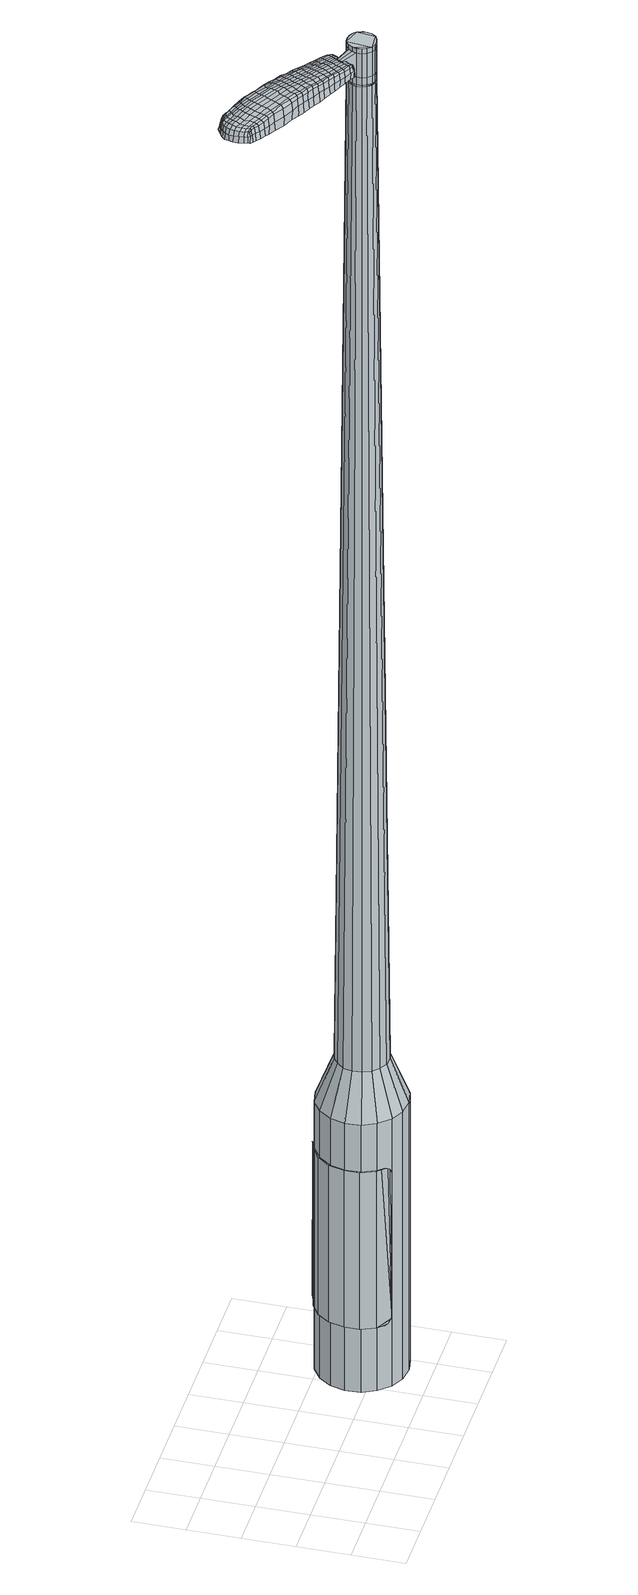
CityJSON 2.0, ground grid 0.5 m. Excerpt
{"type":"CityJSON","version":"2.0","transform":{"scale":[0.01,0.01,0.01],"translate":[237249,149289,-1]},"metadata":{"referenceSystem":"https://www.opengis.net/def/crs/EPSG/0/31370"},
"CityObjects":{
"object1":{"type":"GenericCityObject","attributes":{"cluster":261,"mean_distance_to_centroid":0.204,"new_centroid_x":237251.35,"new_centroid_y":149289.65,"mean_distance_to_camera":10.93,"H1":32.73,"H2":31.6,"Z_final":113.95,"cluster2":-1,"proj_x":237253.21,"proj_y":149285.92,"id_line":43993,"bearing_l":243.52,"distance":4.16,"orientation":"right","G_obj":153.52},"geometry":[{"type":"MultiSurface","lod":"2","boundaries":[[[0,1,2,3]],[[1,4,5,2]],[[4,6,7,5]],[[6,8,9,7]],[[8,10,11,9]],[[10,12,13,11]],[[12,14,15,13]],[[14,16,17,15]],[[16,18,19,17]],[[18,20,21,19]],[[20,22,23,21]],[[22,24,25,23]],[[24,26,27,25]],[[26,28,29,27]],[[28,30,31,29]],[[30,32,33,31]],[[32,34,35,33]],[[34,0,3,35]],[[36,37,38,39]],[[38,40,41,42]],[[41,43,42]],[[42,44,45,46]],[[45,47,46]],[[46,48,49,50]],[[49,51,50]],[[42,46,50,38]],[[50,52,39,38]],[[53,36,39]],[[2,5,7,35]],[[7,9,11,15]],[[11,13,15]],[[15,17,19,23]],[[19,21,23]],[[23,25,27,31]],[[27,29,31]],[[15,23,31,7]],[[31,33,35,7]],[[3,2,35]],[[1,0,54,55]],[[0,34,56,54]],[[34,32,57,56]],[[32,30,58,57]],[[30,28,59,58]],[[28,26,60,59]],[[26,24,61,60]],[[24,22,62,61]],[[22,20,63,62]],[[20,18,64,63]],[[18,16,65,64]],[[16,14,66,65]],[[14,12,67,66]],[[12,10,68,67]],[[10,8,69,68]],[[8,6,70,69]],[[6,4,71,70]],[[4,1,55,71]],[[55,54,72,73]],[[54,56,74,72]],[[56,57,75,74]],[[57,58,76,75]],[[58,59,77,76]],[[59,60,78,77]],[[60,61,79,78]],[[61,62,80,79]],[[62,63,81,80]],[[63,64,82,81]],[[64,65,83,82]],[[65,66,84,83]],[[66,67,85,84]],[[67,68,86,85]],[[68,69,87,86]],[[69,70,88,87]],[[70,71,89,88]],[[71,55,73,89]],[[90,91,92,73]],[[74,93,91,90]],[[94,95,93,74]],[[76,96,95,94]],[[97,98,96,76]],[[99,100,98,97]],[[79,101,100,99]],[[80,102,101,79]],[[103,104,102,80]],[[82,105,104,103]],[[83,106,105,82]],[[84,107,106,83]],[[108,109,107,84]],[[86,110,109,108]],[[87,111,110,86]],[[112,113,111,87]],[[114,115,113,112]],[[73,92,115,114]],[[116,117,118,119]],[[120,116,119,121]],[[122,120,121,123]],[[124,122,123,125]],[[126,124,125,127]],[[128,126,127,129]],[[130,128,129,131]],[[132,130,131,133]],[[134,132,133,135]],[[136,134,135,137]],[[138,136,137,139]],[[140,138,139,141]],[[142,140,141,143]],[[144,142,143,145]],[[146,144,145,147]],[[148,146,147,149]],[[72,90,73]],[[72,74,90]],[[75,94,74]],[[75,76,94]],[[77,97,76]],[[77,78,99,97]],[[78,79,99]],[[81,103,80]],[[81,82,103]],[[85,108,84]],[[85,86,108]],[[88,112,87]],[[88,89,114,112]],[[89,73,114]],[[150,92,91]],[[151,115,92]],[[151,152,113,115]],[[152,111,113]],[[153,109,110]],[[153,107,109]],[[154,104,105]],[[154,102,104]],[[155,100,101]],[[155,156,98,100]],[[156,96,98]],[[157,95,96]],[[157,93,95]],[[150,91,93]],[[39,52,148,158]],[[92,150,159,149]],[[53,39,158,117]],[[150,93,118,159]],[[36,53,117,116]],[[93,157,119,118]],[[37,36,116,120]],[[157,96,121,119]],[[38,37,120,122]],[[96,156,123,121]],[[40,38,122,124]],[[156,155,125,123]],[[41,40,124,126]],[[155,101,127,125]],[[43,41,126,128]],[[101,102,129,127]],[[42,43,128,130]],[[102,154,131,129]],[[44,42,130,132]],[[154,105,133,131]],[[45,44,132,134]],[[105,106,135,133]],[[47,45,134,136]],[[106,107,137,135]],[[46,47,136,138]],[[107,153,139,137]],[[48,46,138,140]],[[153,110,141,139]],[[49,48,140,142]],[[110,111,143,141]],[[51,49,142,144]],[[111,152,145,143]],[[50,51,144,146]],[[152,151,147,145]],[[52,50,146,148]],[[151,92,149,147]],[[148,149,160,161]],[[149,159,162,160]],[[159,118,163,162]],[[118,117,164,163]],[[117,158,165,164]],[[158,148,161,165]],[[166,167,168,169]],[[170,166,169,171]],[[166,170,172,173]],[[167,166,173,174]],[[175,176,177,178]],[[179,175,178,180]],[[175,179,181,182]],[[176,175,182,183]],[[184,185,186,187]],[[188,184,187,189]],[[184,188,190,191]],[[185,184,191,192]],[[193,194,195,196]],[[197,193,196,198]],[[193,197,199,200]],[[194,193,200,201]],[[202,203,204,205]],[[206,202,205,207]],[[202,206,208,209]],[[203,202,209,210]],[[211,212,213,214]],[[215,211,214,216]],[[211,215,217,218]],[[212,211,218,219]],[[220,221,222,223]],[[212,220,223,213]],[[220,212,219,224]],[[221,220,224,225]],[[226,227,228,229]],[[221,226,229,222]],[[226,221,225,230]],[[227,226,230,231]],[[232,170,171,233]],[[227,232,233,228]],[[232,227,231,234]],[[170,232,234,172]],[[235,236,237,238]],[[239,235,238,240]],[[235,239,241,242]],[[236,235,242,243]],[[244,245,246,247]],[[236,244,247,237]],[[244,236,243,248]],[[245,244,248,249]],[[250,251,252,253]],[[245,250,253,246]],[[250,245,249,254]],[[251,250,254,255]],[[256,257,258,259]],[[251,256,259,252]],[[256,251,255,260]],[[257,256,260,261]],[[262,167,174,263]],[[257,262,263,258]],[[262,257,261,264]],[[167,262,264,168]],[[265,266,267,268]],[[269,265,268,270]],[[265,269,271,272]],[[266,265,272,273]],[[274,275,276,277]],[[266,274,277,267]],[[274,266,273,278]],[[275,274,278,279]],[[280,281,282,283]],[[275,280,283,276]],[[280,275,279,284]],[[281,280,284,285]],[[286,179,180,287]],[[281,286,287,282]],[[286,281,285,288]],[[179,286,288,181]],[[289,290,291,292]],[[293,289,292,294]],[[289,293,295,296]],[[290,289,296,297]],[[298,299,300,301]],[[290,298,301,291]],[[298,290,297,302]],[[299,298,302,303]],[[304,305,306,307]],[[299,304,307,300]],[[304,299,303,308]],[[305,304,308,309]],[[310,311,312,313]],[[305,310,313,306]],[[310,305,309,314]],[[311,310,314,315]],[[316,176,183,317]],[[311,316,317,312]],[[316,311,315,318]],[[176,316,318,177]],[[319,205,204,320]],[[321,319,320,322]],[[319,321,323,324]],[[205,319,324,207]],[[325,321,322,326]],[[327,325,326,328]],[[325,327,329,330]],[[321,325,330,323]],[[331,327,328,332]],[[333,331,332,334]],[[331,333,335,336]],[[327,331,336,329]],[[337,333,334,338]],[[339,337,338,340]],[[337,339,341,342]],[[333,337,342,335]],[[343,339,340,344]],[[194,343,344,195]],[[343,194,201,345]],[[339,343,345,341]],[[346,347,192,191]],[[348,346,191,190]],[[346,348,349,350]],[[347,346,350,351]],[[352,353,351,350]],[[354,352,350,349]],[[352,354,355,356]],[[353,352,356,357]],[[358,359,357,356]],[[360,358,356,355]],[[358,360,361,362]],[[359,358,362,363]],[[364,365,363,362]],[[366,364,362,361]],[[364,366,199,197]],[[365,364,197,198]],[[367,368,369,370]],[[269,367,370,271]],[[367,269,270,371]],[[368,367,371,372]],[[373,188,189,374]],[[368,373,374,369]],[[373,368,372,375]],[[188,373,375,190]],[[376,377,378,379]],[[215,376,379,217]],[[376,215,216,380]],[[377,376,380,381]],[[382,383,384,385]],[[377,382,385,378]],[[382,377,381,386]],[[383,382,386,387]],[[388,185,192,389]],[[383,388,389,384]],[[388,383,387,390]],[[185,388,390,186]],[[391,392,393,394]],[[173,391,394,174]],[[391,173,172,395]],[[392,391,395,396]],[[397,398,399,400]],[[392,397,400,393]],[[397,392,396,401]],[[398,397,401,402]],[[403,196,195,404]],[[398,403,404,399]],[[403,398,402,405]],[[196,403,405,198]],[[406,407,408,409]],[[178,406,409,180]],[[406,178,177,410]],[[407,406,410,411]],[[412,200,199,413]],[[407,412,413,408]],[[412,407,411,414]],[[200,412,414,201]],[[415,416,417,418]],[[293,415,418,295]],[[415,293,294,419]],[[416,415,419,420]],[[421,206,207,422]],[[416,421,422,417]],[[421,416,420,423]],[[206,421,423,208]],[[424,425,426,427]],[[239,424,427,241]],[[424,239,240,428]],[[425,424,428,429]],[[430,431,432,433]],[[425,430,433,426]],[[430,425,429,434]],[[431,430,434,435]],[[436,203,210,437]],[[431,436,437,432]],[[436,431,435,438]],[[203,436,438,204]],[[439,440,429,428]],[[238,439,428,240]],[[439,238,237,441]],[[440,439,441,442]],[[443,444,435,434]],[[440,443,434,429]],[[443,440,442,445]],[[444,443,445,446]],[[447,320,204,438]],[[444,447,438,435]],[[447,444,446,448]],[[320,447,448,322]],[[449,450,451,452]],[[296,449,452,297]],[[449,296,295,418]],[[450,449,418,417]],[[453,324,323,454]],[[450,453,454,451]],[[453,450,417,422]],[[324,453,422,207]],[[455,456,442,441]],[[247,455,441,237]],[[455,247,246,457]],[[456,455,457,458]],[[459,460,446,445]],[[456,459,445,442]],[[459,456,458,461]],[[460,459,461,462]],[[463,326,322,448]],[[460,463,448,446]],[[463,460,462,464]],[[326,463,464,328]],[[465,466,467,468]],[[302,465,468,303]],[[465,302,297,452]],[[466,465,452,451]],[[469,330,329,470]],[[466,469,470,467]],[[469,466,451,454]],[[330,469,454,323]],[[471,472,458,457]],[[253,471,457,246]],[[471,253,252,473]],[[472,471,473,474]],[[475,476,462,461]],[[472,475,461,458]],[[475,472,474,477]],[[476,475,477,478]],[[479,332,328,464]],[[476,479,464,462]],[[479,476,478,480]],[[332,479,480,334]],[[481,482,483,484]],[[308,481,484,309]],[[481,308,303,468]],[[482,481,468,467]],[[485,336,335,486]],[[482,485,486,483]],[[485,482,467,470]],[[336,485,470,329]],[[487,488,474,473]],[[259,487,473,252]],[[487,259,258,489]],[[488,487,489,490]],[[491,492,478,477]],[[488,491,477,474]],[[491,488,490,493]],[[492,491,493,494]],[[495,338,334,480]],[[492,495,480,478]],[[495,492,494,496]],[[338,495,496,340]],[[497,498,499,500]],[[314,497,500,315]],[[497,314,309,484]],[[498,497,484,483]],[[501,342,341,502]],[[498,501,502,499]],[[501,498,483,486]],[[342,501,486,335]],[[503,504,490,489]],[[263,503,489,258]],[[503,263,174,394]],[[504,503,394,393]],[[505,506,494,493]],[[504,505,493,490]],[[505,504,393,400]],[[506,505,400,399]],[[507,344,340,496]],[[506,507,496,494]],[[507,506,399,404]],[[344,507,404,195]],[[508,509,411,410]],[[318,508,410,177]],[[508,318,315,500]],[[509,508,500,499]],[[510,345,201,414]],[[509,510,414,411]],[[510,509,499,502]],[[345,510,502,341]],[[511,512,372,371]],[[268,511,371,270]],[[511,268,267,513]],[[512,511,513,514]],[[515,348,190,375]],[[512,515,375,372]],[[515,512,514,516]],[[348,515,516,349]],[[517,518,519,520]],[[218,517,520,219]],[[517,218,217,379]],[[518,517,379,378]],[[521,522,523,524]],[[518,521,524,519]],[[521,518,378,385]],[[522,521,385,384]],[[525,347,351,526]],[[522,525,526,523]],[[525,522,384,389]],[[347,525,389,192]],[[527,528,514,513]],[[277,527,513,267]],[[527,277,276,529]],[[528,527,529,530]],[[531,354,349,516]],[[528,531,516,514]],[[531,528,530,532]],[[354,531,532,355]],[[533,534,535,536]],[[224,533,536,225]],[[533,224,219,520]],[[534,533,520,519]],[[537,538,539,540]],[[534,537,540,535]],[[537,534,519,524]],[[538,537,524,523]],[[541,353,357,542]],[[538,541,542,539]],[[541,538,523,526]],[[353,541,526,351]],[[543,544,530,529]],[[283,543,529,276]],[[543,283,282,545]],[[544,543,545,546]],[[547,360,355,532]],[[544,547,532,530]],[[547,544,546,548]],[[360,547,548,361]],[[549,550,551,552]],[[230,549,552,231]],[[549,230,225,536]],[[550,549,536,535]],[[553,554,555,556]],[[550,553,556,551]],[[553,550,535,540]],[[554,553,540,539]],[[557,359,363,558]],[[554,557,558,555]],[[557,554,539,542]],[[359,557,542,357]],[[559,560,546,545]],[[287,559,545,282]],[[559,287,180,409]],[[560,559,409,408]],[[561,366,361,548]],[[560,561,548,546]],[[561,560,408,413]],[[366,561,413,199]],[[562,563,396,395]],[[234,562,395,172]],[[562,234,231,552]],[[563,562,552,551]],[[564,565,402,401]],[[563,564,401,396]],[[564,563,551,556]],[[565,564,556,555]],[[566,365,198,405]],[[565,566,405,402]],[[566,565,555,558]],[[365,566,558,363]],[[567,568,569,570]],[[570,569,571,572]],[[573,571,569,574]],[[574,569,568,575]],[[576,577,578,579]],[[579,578,580,581]],[[582,580,578,583]],[[583,578,577,584]],[[585,586,587,588]],[[588,587,589,590]],[[591,589,587,592]],[[592,587,586,593]],[[594,595,596,597]],[[597,596,598,599]],[[600,598,596,601]],[[601,596,595,602]],[[603,604,605,606]],[[606,605,607,608]],[[609,607,605,610]],[[610,605,604,611]],[[612,613,614,615]],[[615,614,616,617]],[[618,616,614,619]],[[619,614,613,620]],[[621,622,623,624]],[[624,623,613,612]],[[620,613,623,625]],[[625,623,622,626]],[[627,628,629,630]],[[630,629,622,621]],[[626,622,629,631]],[[631,629,628,632]],[[572,571,633,634]],[[634,633,628,627]],[[632,628,633,635]],[[635,633,571,573]],[[636,637,638,639]],[[639,638,640,641]],[[642,640,638,643]],[[643,638,637,644]],[[645,646,647,648]],[[648,647,637,636]],[[644,637,647,649]],[[649,647,646,650]],[[651,652,653,654]],[[654,653,646,645]],[[650,646,653,655]],[[655,653,652,656]],[[657,658,659,660]],[[660,659,652,651]],[[656,652,659,661]],[[661,659,658,662]],[[575,568,663,664]],[[664,663,658,657]],[[662,658,663,665]],[[665,663,568,567]],[[666,667,668,669]],[[669,668,670,671]],[[672,670,668,673]],[[673,668,667,674]],[[675,676,677,678]],[[678,677,667,666]],[[674,667,677,679]],[[679,677,676,680]],[[681,682,683,684]],[[684,683,676,675]],[[680,676,683,685]],[[685,683,682,686]],[[581,580,687,688]],[[688,687,682,681]],[[686,682,687,689]],[[689,687,580,582]],[[690,691,692,693]],[[693,692,694,695]],[[696,694,692,697]],[[697,692,691,698]],[[699,700,701,702]],[[702,701,691,690]],[[698,691,701,703]],[[703,701,700,704]],[[705,706,707,708]],[[708,707,700,699]],[[704,700,707,709]],[[709,707,706,710]],[[711,712,713,714]],[[714,713,706,705]],[[710,706,713,715]],[[715,713,712,716]],[[584,577,717,718]],[[718,717,712,711]],[[716,712,717,719]],[[719,717,577,576]],[[603,606,720,721]],[[721,720,722,723]],[[724,722,720,725]],[[725,720,606,608]],[[723,722,726,727]],[[727,726,728,729]],[[730,728,726,731]],[[731,726,722,724]],[[729,728,732,733]],[[733,732,734,735]],[[736,734,732,737]],[[737,732,728,730]],[[735,734,738,739]],[[739,738,740,741]],[[742,740,738,743]],[[743,738,734,736]],[[741,740,744,745]],[[745,744,595,594]],[[602,595,744,746]],[[746,744,740,742]],[[593,747,748,592]],[[592,748,749,591]],[[750,749,748,751]],[[751,748,747,752]],[[752,753,754,751]],[[751,754,755,750]],[[756,755,754,757]],[[757,754,753,758]],[[758,759,760,757]],[[757,760,761,756]],[[762,761,760,763]],[[763,760,759,764]],[[764,765,766,763]],[[763,766,767,762]],[[600,767,766,598]],[[598,766,765,599]],[[768,769,770,771]],[[771,770,670,672]],[[671,670,770,772]],[[772,770,769,773]],[[590,589,774,775]],[[775,774,769,768]],[[773,769,774,776]],[[776,774,589,591]],[[777,778,779,780]],[[780,779,616,618]],[[617,616,779,781]],[[781,779,778,782]],[[783,784,785,786]],[[786,785,778,777]],[[782,778,785,787]],[[787,785,784,788]],[[593,586,789,790]],[[790,789,784,783]],[[788,784,789,791]],[[791,789,586,585]],[[792,793,794,795]],[[795,794,574,575]],[[573,574,794,796]],[[796,794,793,797]],[[798,799,800,801]],[[801,800,793,792]],[[797,793,800,802]],[[802,800,799,803]],[[594,597,804,805]],[[805,804,799,798]],[[803,799,804,806]],[[806,804,597,599]],[[807,808,809,810]],[[810,809,579,581]],[[576,579,809,811]],[[811,809,808,812]],[[600,601,813,814]],[[814,813,808,807]],[[812,808,813,815]],[[815,813,601,602]],[[816,817,694,818]],[[818,694,696]],[[695,694,819]],[[819,694,817,820]],[[608,607,821,822]],[[822,821,817,816]],[[820,817,821,823]],[[823,821,607,609]],[[824,825,826,642]],[[826,640,642]],[[641,640,826,827]],[[826,825,827]],[[828,829,830,831]],[[831,830,825,824]],[[827,825,830,832]],[[832,830,829,833]],[[611,604,834,835]],[[835,834,829,828]],[[833,829,834,836]],[[836,834,604,603]],[[827,837,639,641]],[[636,639,837,838]],[[838,837,839]],[[833,840,841,832]],[[832,841,837,827]],[[839,837,841,842]],[[842,841,840,843]],[[603,721,844,836]],[[836,844,840,833]],[[843,840,844,845]],[[845,844,721,723]],[[846,847,848,849]],[[849,848,697,698]],[[696,697,848,818]],[[818,848,847,816]],[[724,725,850,851]],[[851,850,847,846]],[[816,847,850,822]],[[822,850,725,608]],[[839,852,853,838]],[[838,853,648,636]],[[645,648,853,854]],[[854,853,852,855]],[[843,856,857,842]],[[842,857,852,839]],[[855,852,857,858]],[[858,857,856,859]],[[723,727,860,845]],[[845,860,856,843]],[[859,856,860,861]],[[861,860,727,729]],[[862,863,864,865]],[[865,864,703,704]],[[698,703,864,849]],[[849,864,863,846]],[[730,731,866,867]],[[867,866,863,862]],[[846,863,866,851]],[[851,866,731,724]],[[855,868,869,854]],[[854,869,654,645]],[[651,654,869,870]],[[870,869,868,871]],[[859,872,873,858]],[[858,873,868,855]],[[871,868,873,874]],[[874,873,872,875]],[[729,733,876,861]],[[861,876,872,859]],[[875,872,876,877]],[[877,876,733,735]],[[878,879,880,881]],[[881,880,709,710]],[[704,709,880,865]],[[865,880,879,862]],[[736,737,882,883]],[[883,882,879,878]],[[862,879,882,867]],[[867,882,737,730]],[[871,884,885,870]],[[870,885,660,651]],[[657,660,885,886]],[[886,885,884,887]],[[875,888,889,874]],[[874,889,884,871]],[[887,884,889,890]],[[890,889,888,891]],[[735,739,892,877]],[[877,892,888,875]],[[891,888,892,893]],[[893,892,739,741]],[[894,895,896,897]],[[897,896,715,716]],[[710,715,896,881]],[[881,896,895,878]],[[742,743,898,899]],[[899,898,895,894]],[[878,895,898,883]],[[883,898,743,736]],[[887,900,901,886]],[[886,901,664,657]],[[575,664,901,795]],[[795,901,900,792]],[[891,902,903,890]],[[890,903,900,887]],[[792,900,903,801]],[[801,903,902,798]],[[741,745,904,893]],[[893,904,902,891]],[[798,902,904,805]],[[805,904,745,594]],[[812,905,906,811]],[[811,906,719,576]],[[716,719,906,897]],[[897,906,905,894]],[[602,746,907,815]],[[815,907,905,812]],[[894,905,907,899]],[[899,907,746,742]],[[773,908,909,772]],[[772,909,669,671]],[[666,669,909,910]],[[910,909,908,911]],[[591,749,912,776]],[[776,912,908,773]],[[911,908,912,913]],[[913,912,749,750]],[[914,915,916,917]],[[917,916,619,620]],[[618,619,916,780]],[[780,916,915,777]],[[918,919,920,921]],[[921,920,915,914]],[[777,915,920,786]],[[786,920,919,783]],[[752,747,922,923]],[[923,922,919,918]],[[783,919,922,790]],[[790,922,747,593]],[[911,924,925,910]],[[910,925,678,666]],[[675,678,925,926]],[[926,925,924,927]],[[750,755,928,913]],[[913,928,924,911]],[[927,924,928,929]],[[929,928,755,756]],[[930,931,932,933]],[[933,932,625,626]],[[620,625,932,917]],[[917,932,931,914]],[[934,935,936,937]],[[937,936,931,930]],[[914,931,936,921]],[[921,936,935,918]],[[758,753,938,939]],[[939,938,935,934]],[[918,935,938,923]],[[923,938,753,752]],[[927,940,941,926]],[[926,941,684,675]],[[681,684,941,942]],[[942,941,940,943]],[[756,761,944,929]],[[929,944,940,927]],[[943,940,944,945]],[[945,944,761,762]],[[946,947,948,949]],[[949,948,631,632]],[[626,631,948,933]],[[933,948,947,930]],[[950,951,952,953]],[[953,952,947,946]],[[930,947,952,937]],[[937,952,951,934]],[[764,759,954,955]],[[955,954,951,950]],[[934,951,954,939]],[[939,954,759,758]],[[943,956,957,942]],[[942,957,688,681]],[[581,688,957,810]],[[810,957,956,807]],[[762,767,958,945]],[[945,958,956,943]],[[807,956,958,814]],[[814,958,767,600]],[[797,959,960,796]],[[796,960,635,573]],[[632,635,960,949]],[[949,960,959,946]],[[803,961,962,802]],[[802,962,959,797]],[[946,959,962,953]],[[953,962,961,950]],[[599,765,963,806]],[[806,963,961,803]],[[950,961,963,955]],[[955,963,765,764]],[[567,570,169,168]],[[570,572,171,169]],[[582,583,182,181]],[[583,584,183,182]],[[585,588,187,186]],[[588,590,189,187]],[[609,610,209,208]],[[610,611,210,209]],[[612,615,214,213]],[[615,617,216,214]],[[621,624,223,222]],[[624,612,213,223]],[[627,630,229,228]],[[630,621,222,229]],[[572,634,233,171]],[[634,627,228,233]],[[642,643,242,241]],[[643,644,243,242]],[[644,649,248,243]],[[649,650,249,248]],[[650,655,254,249]],[[655,656,255,254]],[[656,661,260,255]],[[661,662,261,260]],[[662,665,264,261]],[[665,567,168,264]],[[672,673,272,271]],[[673,674,273,272]],[[674,679,278,273]],[[679,680,279,278]],[[680,685,284,279]],[[685,686,285,284]],[[686,689,288,285]],[[689,582,181,288]],[[690,693,292,291]],[[693,695,294,292]],[[699,702,301,300]],[[702,690,291,301]],[[705,708,307,306]],[[708,699,300,307]],[[711,714,313,312]],[[714,705,306,313]],[[584,718,317,183]],[[718,711,312,317]],[[768,771,370,369]],[[771,672,271,370]],[[590,775,374,189]],[[775,768,369,374]],[[617,781,380,216]],[[781,782,381,380]],[[782,787,386,381]],[[787,788,387,386]],[[788,791,390,387]],[[791,585,186,390]],[[695,819,419,294]],[[819,820,420,419]],[[820,823,423,420]],[[823,609,208,423]],[[824,642,427,426]],[[642,241,427]],[[828,831,433,432]],[[831,824,426,433]],[[611,835,437,210]],[[835,828,432,437]],[[964,965,966,967]],[[968,969,967,966]],[[970,971,972,973]],[[974,975,976,977]],[[965,978,979,966]],[[980,968,966,979]],[[981,970,973,982]],[[983,984,975,974]],[[978,985,986,979]],[[986,987,980,979]],[[988,981,982,989]],[[990,984,983,991]],[[985,992,993,986]],[[993,994,987,986]],[[995,988,989,996]],[[997,990,991,998]],[[999,1000,1001,1002]],[[1003,1004,1000,999]],[[1003,1005,1006,1004]],[[1005,1007,1008,1006]],[[1009,1010,1011,1012]],[[1013,1014,1010,1009]],[[1015,1016,1014,1013]],[[1017,1018,1016,1015]],[[1012,1001,1000,1009]],[[1009,1000,1004,1013]],[[1004,1006,1015,1013]],[[1006,1008,1017,1015]],[[973,972,969,968]],[[982,973,968,980]],[[987,989,982,980]],[[994,996,989,987]],[[974,977,971,970]],[[983,974,970,981]],[[991,983,981,988]],[[998,991,988,995]],[[975,999,1002,976]],[[984,1003,999,975]],[[1005,1003,984,990]],[[1007,1005,990,997]],[[1019,1020,1021,1022]],[[1021,1023,1024,1025]],[[1021,1025,1026,1027]],[[1021,1027,1022]],[[1028,1019,1022,1029]],[[1030,1029,1022,1031]],[[1032,1031,1022]],[[1033,1021,1020,1034]],[[1035,1033,1034,1036]],[[1037,1035,1036,1038]],[[1039,1037,1038,1040]],[[1041,1039,1040,1042]],[[1042,1043,1044,1045]],[[1042,1045,1046,1047]],[[1042,1047,1048,1049]],[[1048,1050,1051,1052]],[[1048,1052,1053,1054]],[[1048,1054,1049]],[[1042,1049,1041]],[[1055,1056,1020,1019]],[[1057,1058,1023,1021]],[[1059,1060,1032,1022]],[[1056,1061,1034,1020]],[[1062,1057,1021,1033]],[[1061,1063,1036,1034]],[[1064,1062,1033,1035]],[[1063,1065,1038,1036]],[[1066,1064,1035,1037]],[[1065,1067,1040,1038]],[[1068,1066,1037,1039]],[[1067,1069,1042,1040]],[[1070,1068,1039,1041]],[[1069,1071,1043,1042]],[[1072,1073,1050,1048]],[[1074,1070,1041,1049]],[[1044,1043,1071,1075]],[[1045,1044,1075,1076]],[[1046,1045,1076,1077]],[[1047,1046,1077,1078]],[[1048,1047,1078,1072]],[[1079,1055,1019,1028]],[[1080,1079,1028,1029]],[[1081,1080,1029,1030]],[[1082,1081,1030,1031]],[[1060,1082,1031,1032]],[[1024,1023,1058,1083]],[[1051,1050,1073,1084]],[[1025,1024,1083,1085]],[[1026,1025,1085,1086]],[[1027,1026,1086,1087]],[[1022,1027,1087,1059]],[[1052,1051,1084,1088]],[[1053,1052,1088,1089]],[[1054,1053,1089,1090]],[[1049,1054,1090,1074]]]}]}
},
"vertices":[
[195,83,384],[204,95,384],[204,95,96],[195,83,96],[216,103,384],[216,103,96],[230,106,384],[230,106,96],[245,105,384],[245,105,96],[258,98,384],[258,98,96],[268,88,384],[268,88,96],[274,74,384],[274,74,96],[275,59,384],[275,59,96],[271,45,384],[271,45,96],[262,34,384],[262,34,96],[250,25,384],[250,25,96],[236,22,384],[236,22,96],[221,24,384],[221,24,96],[208,30,384],[208,30,96],[198,41,384],[198,41,96],[192,54,384],[192,54,96],[191,69,384],[191,69,96],[220,61,1524],[222,57,1524],[225,53,1524],[221,70,1524],[229,51,1524],[234,51,1524],[242,54,1524],[238,52,1524],[245,58,1524],[246,63,1524],[244,72,1524],[246,67,1524],[241,75,1524],[237,77,1524],[228,77,1524],[232,78,1524],[224,74,1524],[220,66,1524],[210,75,429],[216,82,429],[208,67,429],[209,58,429],[212,50,429],[218,44,429],[226,40,429],[235,39,429],[243,41,429],[250,46,429],[256,53,429],[258,61,429],[258,70,429],[254,78,429],[248,84,429],[240,88,429],[231,89,429],[223,87,429],[221,70,1483],[224,74,1483],[220,66,1483],[220,61,1483],[222,57,1483],[225,53,1483],[229,51,1483],[234,51,1483],[238,52,1483],[242,54,1483],[245,58,1483],[246,63,1483],[246,67,1483],[244,72,1483],[241,75,1483],[237,77,1483],[232,78,1483],[228,77,1483],[222,70,1483],[222,70,1485],[224,74,1485],[220,66,1485],[221,61,1483],[221,61,1485],[222,57,1485],[225,54,1483],[225,54,1485],[229,52,1483],[229,52,1485],[234,51,1485],[238,52,1485],[242,55,1483],[242,55,1485],[245,58,1485],[246,63,1485],[246,67,1485],[244,71,1483],[244,71,1485],[241,75,1485],[237,77,1485],[232,77,1483],[232,77,1485],[228,76,1483],[228,76,1485],[220,61,1519],[220,66,1519],[220,66,1493],[220,61,1493],[222,57,1519],[222,57,1493],[225,53,1519],[225,53,1493],[229,51,1519],[229,51,1493],[234,51,1519],[234,51,1493],[238,52,1519],[238,52,1493],[242,54,1519],[242,54,1493],[245,58,1519],[245,58,1493],[246,63,1519],[246,63,1493],[246,67,1519],[246,67,1493],[244,72,1519],[244,72,1493],[241,75,1519],[241,75,1493],[237,77,1519],[237,77,1493],[232,78,1519],[232,78,1493],[228,77,1519],[228,77,1493],[224,74,1519],[224,74,1493],[221,70,1485],[228,77,1485],[232,78,1485],[244,72,1485],[242,54,1485],[229,51,1485],[225,53,1485],[220,61,1485],[221,70,1519],[221,70,1493],[206,81,1513],[206,81,1518],[204,79,1513],[203,76,1513],[203,76,1518],[204,79,1518],[147,129,1519],[153,126,1518],[152,128,1509],[146,131,1510],[139,133,1519],[139,135,1510],[139,131,1526],[147,127,1525],[153,124,1525],[129,95,1519],[136,92,1518],[137,93,1525],[131,96,1525],[121,98,1519],[123,99,1526],[120,98,1510],[127,94,1510],[134,91,1509],[71,143,1519],[73,146,1519],[72,147,1513],[71,143,1513],[71,139,1519],[70,139,1513],[72,138,1524],[73,142,1524],[75,146,1524],[138,110,1530],[144,107,1529],[146,110,1529],[139,113,1530],[130,114,1531],[131,117,1531],[128,111,1530],[136,107,1530],[143,104,1529],[210,74,1512],[211,77,1512],[210,77,1517],[209,75,1517],[209,72,1512],[208,72,1517],[208,72,1506],[209,75,1506],[211,77,1506],[93,154,1519],[96,153,1519],[96,155,1512],[93,156,1512],[91,155,1518],[90,156,1512],[91,154,1522],[93,153,1523],[96,152,1524],[101,152,1519],[106,149,1519],[106,151,1512],[100,153,1512],[100,150,1524],[106,148,1525],[111,147,1519],[118,144,1519],[118,146,1511],[111,149,1511],[111,145,1526],[119,142,1526],[129,139,1519],[128,140,1510],[129,137,1526],[211,92,1513],[204,96,1513],[204,95,1518],[211,91,1517],[216,89,1512],[214,89,1516],[215,91,1506],[210,94,1507],[204,98,1507],[198,100,1514],[191,104,1515],[191,102,1520],[198,99,1519],[197,102,1507],[191,105,1507],[185,107,1515],[178,111,1516],[178,110,1522],[185,106,1521],[184,109,1508],[178,113,1508],[172,115,1517],[166,119,1517],[166,117,1524],[172,113,1523],[171,117,1508],[165,120,1509],[159,122,1518],[159,120,1524],[159,124,1509],[76,123,1519],[79,121,1519],[80,122,1524],[77,124,1523],[75,124,1518],[75,125,1522],[73,124,1512],[75,122,1512],[78,120,1512],[83,118,1519],[88,115,1519],[89,116,1525],[84,119,1524],[82,117,1512],[87,114,1512],[93,112,1519],[100,109,1519],[102,110,1526],[95,113,1526],[92,112,1511],[99,108,1511],[111,103,1519],[112,104,1526],[109,103,1510],[197,65,1513],[190,68,1513],[189,68,1507],[196,65,1507],[202,63,1512],[201,63,1506],[202,65,1516],[198,66,1517],[191,69,1518],[183,71,1514],[176,74,1515],[175,74,1507],[182,71,1507],[185,72,1519],[178,75,1520],[169,77,1515],[163,80,1516],[161,79,1508],[168,76,1508],[171,78,1521],[164,81,1522],[156,83,1517],[149,86,1517],[147,85,1509],[154,82,1508],[157,84,1523],[151,87,1524],[142,89,1518],[141,88,1509],[144,90,1524],[204,77,1519],[205,80,1519],[198,81,1520],[199,83,1520],[196,78,1520],[203,75,1519],[191,84,1522],[192,86,1522],[184,87,1523],[185,90,1523],[183,84,1523],[190,81,1521],[178,91,1524],[179,93,1524],[171,94,1525],[172,96,1525],[169,91,1525],[176,88,1524],[164,97,1526],[166,100,1526],[158,100,1527],[159,103,1527],[156,97,1527],[163,94,1526],[151,104,1528],[152,106,1528],[149,100,1528],[76,141,1527],[77,144,1527],[75,137,1526],[79,135,1527],[80,139,1528],[81,142,1528],[85,136,1529],[87,139,1529],[84,132,1528],[90,129,1530],[92,133,1530],[94,136,1530],[98,130,1531],[100,133,1531],[97,126,1530],[105,122,1531],[107,126,1531],[108,129,1531],[118,120,1531],[120,123,1531],[116,116,1531],[73,126,1518],[72,129,1519],[71,129,1513],[72,126,1513],[75,126,1523],[73,129,1523],[71,134,1519],[70,134,1513],[72,133,1524],[88,155,1518],[86,154,1518],[87,153,1523],[89,154,1523],[88,156,1513],[85,156,1513],[82,153,1519],[79,152,1519],[80,151,1524],[83,152,1523],[82,154,1513],[78,152,1513],[76,149,1519],[77,149,1524],[75,150,1513],[146,126,1528],[145,124,1528],[152,121,1528],[153,122,1527],[139,130,1528],[138,128,1529],[144,122,1529],[142,119,1530],[149,115,1529],[150,118,1528],[136,126,1529],[134,123,1530],[141,116,1530],[147,113,1529],[133,120,1531],[132,97,1528],[133,99,1529],[125,103,1529],[124,101,1528],[138,94,1527],[139,96,1528],[134,103,1529],[126,107,1530],[141,100,1528],[205,64,1512],[206,65,1512],[205,66,1517],[204,65,1517],[204,63,1506],[204,65,1506],[207,68,1512],[206,69,1517],[206,68,1506],[217,87,1512],[216,86,1512],[216,87,1506],[216,89,1506],[215,88,1517],[215,86,1517],[215,84,1512],[214,81,1512],[213,82,1506],[214,85,1506],[214,84,1517],[213,82,1517],[213,79,1512],[212,80,1506],[211,79,1517],[211,90,1519],[210,89,1519],[204,94,1520],[203,92,1520],[209,86,1519],[208,84,1519],[202,90,1520],[201,88,1520],[207,82,1519],[200,85,1520],[199,67,1519],[200,69,1519],[193,72,1520],[192,70,1520],[201,72,1519],[195,75,1520],[198,97,1521],[197,96,1521],[191,101,1522],[190,99,1522],[196,94,1521],[194,91,1521],[189,97,1522],[188,95,1523],[193,89,1522],[187,92,1523],[185,73,1521],[186,75,1521],[179,78,1522],[179,76,1522],[188,78,1521],[181,81,1522],[185,104,1523],[184,103,1523],[178,108,1524],[177,106,1524],[183,101,1523],[181,98,1524],[176,104,1525],[175,102,1525],[180,96,1524],[173,99,1525],[172,79,1523],[173,81,1523],[166,84,1524],[165,82,1524],[174,84,1524],[168,87,1525],[172,112,1525],[171,110,1525],[165,115,1526],[164,114,1526],[170,108,1526],[168,105,1526],[163,111,1527],[162,109,1527],[167,102,1526],[160,106,1527],[158,85,1525],[159,87,1525],[153,90,1526],[152,88,1526],[161,90,1526],[154,94,1527],[159,119,1527],[158,117,1527],[157,115,1527],[155,112,1528],[154,109,1528],[145,91,1527],[146,93,1527],[148,97,1528],[77,125,1525],[76,128,1525],[80,123,1526],[79,126,1526],[75,132,1526],[78,130,1527],[91,153,1525],[89,152,1525],[92,151,1526],[94,151,1525],[86,151,1525],[82,150,1526],[86,148,1527],[89,150,1526],[80,147,1526],[84,145,1527],[84,121,1526],[84,123,1527],[89,118,1527],[89,120,1528],[84,127,1528],[90,124,1529],[99,149,1526],[97,149,1527],[103,146,1528],[105,147,1527],[94,147,1527],[92,145,1528],[98,142,1529],[101,144,1528],[89,143,1528],[96,139,1530],[95,115,1528],[95,117,1529],[102,111,1528],[103,113,1529],[96,121,1529],[104,117,1530],[110,144,1528],[109,143,1528],[116,140,1529],[118,141,1528],[107,141,1529],[104,139,1530],[112,135,1530],[114,137,1530],[102,136,1530],[110,132,1531],[113,106,1529],[114,108,1529],[115,112,1530],[128,135,1528],[127,134,1529],[125,132,1530],[123,129,1530],[121,126,1531],[151,126,1509],[152,124,1518],[146,127,1518],[145,129,1509],[138,131,1519],[138,133,1510],[138,130,1525],[146,126,1525],[152,122,1525],[138,95,1525],[137,94,1518],[130,97,1518],[132,97,1525],[122,100,1519],[124,101,1525],[120,99,1510],[128,96,1509],[135,93,1509],[74,146,1513],[75,145,1519],[74,142,1519],[73,143,1513],[73,139,1519],[72,139,1513],[74,138,1524],[75,142,1524],[76,145,1524],[145,110,1528],[144,107,1528],[138,110,1529],[139,113,1529],[129,114,1529],[131,117,1529],[128,111,1529],[136,107,1529],[142,104,1528],[208,78,1516],[209,78,1512],[208,75,1512],[207,76,1516],[207,73,1512],[206,73,1516],[206,73,1506],[207,76,1506],[209,78,1506],[95,153,1512],[96,151,1519],[93,152,1518],[92,154,1512],[91,153,1518],[90,154,1512],[91,152,1522],[92,151,1523],[95,150,1523],[105,149,1512],[105,148,1519],[100,150,1519],[100,151,1512],[100,148,1524],[105,146,1525],[117,144,1511],[118,142,1519],[111,145,1519],[110,147,1511],[111,144,1525],[118,140,1526],[128,137,1519],[127,139,1510],[128,135,1526],[203,93,1518],[203,95,1513],[210,91,1513],[210,90,1517],[214,88,1512],[213,88,1515],[214,89,1506],[209,92,1506],[203,96,1507],[190,101,1520],[190,102,1514],[197,98,1514],[197,97,1519],[196,100,1507],[190,104,1507],[177,108,1522],[177,110,1516],[184,106,1515],[184,104,1521],[183,108,1508],[177,111,1508],[165,115,1523],[164,117,1517],[171,113,1516],[171,112,1522],[170,115,1508],[164,119,1508],[158,120,1517],[158,119,1524],[158,122,1509],[81,123,1523],[80,122,1519],[78,124,1518],[79,125,1523],[76,125,1518],[77,126,1522],[75,125,1512],[76,123,1512],[79,122,1512],[90,118,1525],[89,117,1519],[84,120,1519],[85,121,1524],[83,119,1512],[88,116,1512],[103,111,1526],[101,110,1519],[94,114,1519],[96,115,1525],[93,113,1511],[100,110,1511],[112,105,1519],[113,106,1526],[110,104,1510],[190,70,1507],[191,70,1513],[198,67,1513],[196,67,1506],[203,65,1512],[201,65,1506],[202,67,1515],[199,68,1517],[192,71,1518],[176,75,1507],[177,76,1514],[184,73,1514],[183,73,1507],[185,74,1519],[178,77,1520],[162,81,1508],[163,82,1516],[170,79,1515],[169,78,1508],[171,80,1521],[165,83,1522],[148,87,1508],[150,88,1517],[157,85,1516],[155,84,1508],[158,86,1522],[151,89,1523],[143,91,1517],[141,90,1509],[145,92,1524],[203,78,1518],[205,80,1518],[197,81,1519],[198,83,1519],[196,78,1519],[202,75,1518],[190,84,1520],[192,87,1520],[184,88,1521],[185,90,1521],[182,85,1521],[189,82,1520],[177,91,1523],[178,93,1523],[170,94,1524],[172,97,1524],[169,91,1524],[176,88,1523],[164,97,1525],[165,100,1525],[157,101,1526],[158,103,1526],[156,98,1526],[162,95,1525],[151,104,1527],[152,107,1527],[149,101,1527],[78,144,1526],[77,141,1526],[76,137,1525],[79,135,1526],[80,139,1526],[82,142,1526],[88,139,1528],[86,136,1528],[85,132,1527],[91,129,1528],[92,133,1529],[94,136,1529],[100,133,1530],[99,130,1530],[97,126,1529],[105,122,1530],[107,126,1530],[108,129,1530],[120,123,1530],[118,120,1530],[117,117,1530],[73,129,1513],[74,129,1518],[75,127,1518],[74,126,1512],[76,127,1523],[75,129,1523],[73,134,1519],[72,134,1513],[74,134,1523],[87,151,1523],[86,152,1518],[89,153,1518],[89,152,1523],[89,154,1512],[86,154,1512],[81,149,1523],[80,150,1519],[83,151,1519],[84,150,1523],[83,152,1513],[79,151,1513],[77,148,1519],[78,147,1524],[76,148,1513],[151,120,1527],[145,124,1527],[146,125,1527],[152,121,1526],[138,129,1527],[137,128,1528],[148,115,1528],[142,119,1528],[143,121,1528],[150,118,1527],[136,125,1528],[134,123,1529],[140,116,1529],[147,113,1528],[132,120,1529],[125,103,1528],[133,100,1527],[132,98,1527],[124,102,1527],[139,95,1526],[139,97,1527],[134,103,1528],[126,107,1528],[141,100,1527],[203,67,1516],[204,66,1512],[203,66,1516],[202,65,1506],[202,66,1506],[205,69,1512],[204,70,1516],[204,69,1506],[214,88,1506],[214,87,1512],[215,88,1512],[213,87,1516],[211,83,1506],[212,83,1512],[213,85,1512],[212,86,1506],[212,85,1516],[211,83,1516],[210,80,1512],[210,81,1506],[210,80,1516],[209,89,1518],[203,93,1519],[203,92,1519],[207,85,1518],[208,87,1518],[202,90,1519],[201,88,1519],[206,82,1518],[199,86,1519],[193,72,1519],[199,69,1518],[199,68,1518],[192,71,1519],[201,72,1518],[194,75,1519],[196,96,1520],[197,96,1520],[190,100,1521],[190,99,1521],[194,91,1520],[195,94,1520],[189,97,1521],[187,95,1521],[193,89,1520],[186,92,1521],[179,78,1521],[186,75,1520],[185,74,1520],[179,77,1521],[187,78,1520],[181,82,1521],[183,103,1522],[184,104,1522],[177,107,1523],[177,106,1523],[181,98,1522],[182,101,1522],[175,104,1523],[174,102,1524],[180,96,1523],[173,99,1524],[166,85,1523],[172,82,1522],[172,80,1522],[165,83,1523],[174,85,1522],[167,88,1523],[170,110,1524],[171,111,1524],[164,114,1525],[164,113,1525],[168,105,1525],[169,108,1524],[163,111,1525],[161,109,1526],[166,103,1525],[160,106,1526],[152,91,1525],[159,88,1524],[158,86,1524],[152,89,1525],[161,91,1524],[154,94,1525],[157,117,1526],[158,118,1526],[155,112,1527],[156,115,1526],[153,109,1527],[146,94,1526],[145,92,1526],[147,97,1526],[77,128,1524],[78,126,1524],[81,124,1525],[80,126,1525],[76,133,1525],[79,131,1525],[92,150,1525],[89,151,1524],[91,151,1524],[94,150,1525],[87,147,1526],[83,148,1525],[86,150,1524],[89,148,1525],[80,146,1525],[84,145,1526],[85,124,1526],[85,122,1526],[91,119,1526],[90,121,1527],[85,128,1526],[90,125,1527],[103,145,1527],[97,147,1526],[99,148,1526],[104,145,1526],[98,141,1528],[92,144,1527],[95,146,1526],[101,143,1527],[90,142,1527],[96,139,1528],[96,118,1527],[96,116,1527],[103,112,1527],[103,114,1528],[96,122,1528],[104,118,1529],[116,139,1528],[109,142,1527],[110,143,1527],[117,140,1527],[112,134,1529],[104,138,1529],[107,141,1528],[114,137,1528],[102,136,1529],[110,132,1530],[114,109,1528],[114,107,1528],[115,112,1529],[127,133,1528],[127,134,1528],[123,129,1529],[125,131,1529],[121,126,1530],[214,89,1508],[211,83,1508],[182,99,1509],[186,106,1509],[163,109,1510],[167,117,1510],[128,127,1512],[132,135,1512],[149,127,1511],[144,119,1511],[112,135,1513],[100,141,1514],[104,149,1514],[116,144,1513],[208,77,1508],[179,92,1509],[160,101,1510],[124,119,1512],[140,111,1511],[108,127,1513],[96,133,1514],[205,71,1508],[175,84,1509],[156,93,1510],[120,110,1512],[136,102,1511],[92,125,1514],[104,119,1513],[202,65,1508],[172,77,1509],[152,86,1510],[116,102,1512],[132,94,1511],[88,117,1514],[100,110,1513],[88,146,1514],[83,147,1514],[86,154,1514],[91,154,1514],[84,139,1514],[80,141,1514],[80,131,1514],[77,135,1514],[76,124,1514],[73,128,1514],[77,147,1515],[73,145,1515],[74,146,1515],[79,151,1515],[75,143,1515],[73,144,1515],[74,139,1515],[72,143,1515],[72,135,1515],[72,142,1515],[199,38,334],[196,41,334],[196,41,165],[206,30,171],[199,38,165],[201,35,165],[203,33,166],[205,32,167],[205,31,169],[201,35,334],[203,33,333],[205,32,332],[205,31,331],[206,30,328],[190,55,165],[190,55,334],[190,69,165],[190,69,334],[194,84,165],[194,84,334],[203,96,165],[203,96,334],[215,104,165],[215,104,334],[219,105,334],[223,106,334],[226,107,333],[228,108,332],[229,108,331],[229,108,328],[219,105,165],[229,108,171],[229,108,169],[228,108,167],[226,107,166],[223,106,165],[201,40,334],[198,43,334],[198,43,165],[201,40,165],[208,32,171],[208,32,328],[193,55,334],[193,55,165],[192,69,334],[192,69,165],[197,83,334],[197,83,165],[205,94,334],[205,94,165],[216,102,334],[216,102,165],[220,103,334],[230,105,328],[230,105,171],[220,103,165],[224,104,334],[226,104,333],[228,105,332],[230,105,331],[203,37,334],[205,35,333],[207,34,332],[208,33,331],[203,37,165],[230,105,169],[205,35,166],[207,34,167],[208,33,169],[228,105,167],[226,104,166],[224,104,165]
]}
